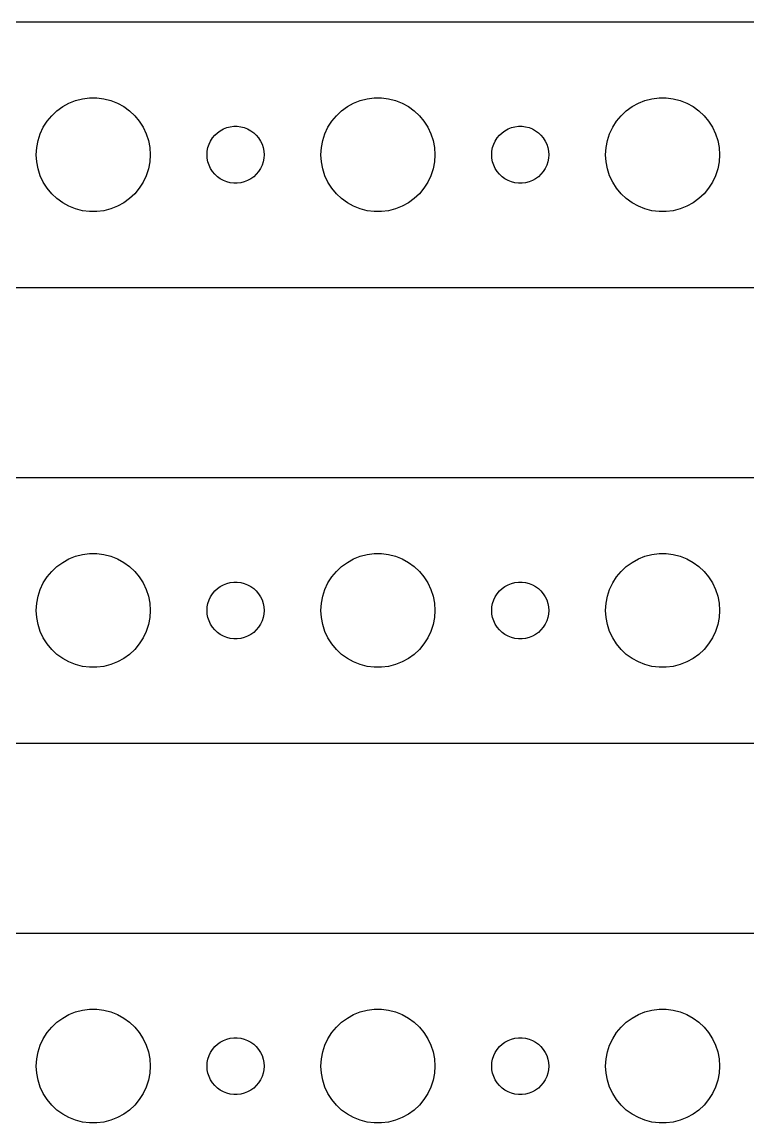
# Model space of a CAD drawing. Header units: metres. Extents: x -150 to 150, y 113 to 223.
# Drawn here: x 33.8 to 72, y 165 to 223 of the extents above; entities that cross this region are included whole.
import ezdxf

# ---------------------------------------------------------------- set-up
doc = ezdxf.new("R2010")
doc.units = ezdxf.units.M

msp = doc.modelspace()

# ---------------------------------------------------------------- linework, layer by layer
for p, q in [((144.814, 222.99), (-144.814, 222.99)), ((35.8925, 218.533), (36.2227, 218.714)), ((36.2227, 218.714), (36.5729, 218.853)), ((36.5729, 218.853), (36.9379, 218.947)), ((36.9379, 218.947), (37.3116, 218.994)), ((37.3116, 218.994), (37.6884, 218.994)), ((37.6884, 218.994), (38.0621, 218.947)), ((38.0621, 218.947), (38.427, 218.853)), ((38.427, 218.853), (38.7773, 218.714)), ((38.7773, 218.714), (39.1075, 218.533)), ((50.8925, 218.533), (51.2227, 218.714)), ((51.2227, 218.714), (51.5729, 218.853)), ((51.5729, 218.853), (51.9379, 218.947)), ((51.9379, 218.947), (52.3116, 218.994)), ((52.3116, 218.994), (52.6884, 218.994)), ((52.6884, 218.994), (53.0621, 218.947)), ((53.0621, 218.947), (53.427, 218.853)), ((53.427, 218.853), (53.7773, 218.714)), ((53.7773, 218.714), (54.1075, 218.533)), ((65.8925, 218.533), (66.2227, 218.714)), ((66.2227, 218.714), (66.573, 218.853)), ((66.573, 218.853), (66.9379, 218.947)), ((66.9379, 218.947), (67.3116, 218.994)), ((67.3116, 218.994), (67.6884, 218.994)), ((67.6884, 218.994), (68.0621, 218.947)), ((68.0621, 218.947), (68.427, 218.853)), ((68.427, 218.853), (68.7773, 218.714)), ((68.7773, 218.714), (69.1075, 218.533)), ((35.0729, 217.763), (35.3131, 218.054)), ((35.3131, 218.054), (35.5877, 218.312)), ((35.5877, 218.312), (35.8925, 218.533)), ((39.1075, 218.533), (39.4123, 218.312)), ((39.4123, 218.312), (39.6869, 218.054)), ((39.6869, 218.054), (39.927, 217.763)), ((50.0729, 217.763), (50.3131, 218.054)), ((50.3131, 218.054), (50.5877, 218.312)), ((50.5877, 218.312), (50.8925, 218.533)), ((54.1075, 218.533), (54.4123, 218.312)), ((54.4123, 218.312), (54.6869, 218.054)), ((54.6869, 218.054), (54.927, 217.763)), ((65.073, 217.763), (65.3131, 218.054)), ((65.3131, 218.054), (65.5877, 218.312)), ((65.5877, 218.312), (65.8925, 218.533)), ((69.1075, 218.533), (69.4123, 218.312)), ((69.4123, 218.312), (69.6869, 218.054)), ((69.6869, 218.054), (69.927, 217.763)), ((34.7107, 217.104), (34.8711, 217.445)), ((34.8711, 217.445), (35.0729, 217.763)), ((39.927, 217.763), (40.1289, 217.445)), ((40.1289, 217.445), (40.2893, 217.104)), ((44.5365, 217.427), (44.7189, 217.473)), ((44.7189, 217.473), (44.9058, 217.497)), ((44.9058, 217.497), (45.0942, 217.497)), ((45.0942, 217.497), (45.2811, 217.473)), ((45.2811, 217.473), (45.4635, 217.427)), ((49.7107, 217.104), (49.8711, 217.445)), ((49.8711, 217.445), (50.0729, 217.763)), ((54.927, 217.763), (55.1289, 217.445)), ((55.1289, 217.445), (55.2893, 217.104)), ((59.5365, 217.427), (59.7189, 217.473)), ((59.7189, 217.473), (59.9058, 217.497)), ((59.9058, 217.497), (60.0942, 217.497)), ((60.0942, 217.497), (60.2811, 217.473)), ((60.2811, 217.473), (60.4635, 217.427)), ((64.7107, 217.104), (64.8711, 217.445)), ((64.8711, 217.445), (65.073, 217.763)), ((69.927, 217.763), (70.1289, 217.445)), ((70.1289, 217.445), (70.2893, 217.104)), ((34.5942, 216.746), (34.7107, 217.104)), ((40.2893, 217.104), (40.4057, 216.746)), ((43.6855, 216.723), (43.7865, 216.882)), ((43.7865, 216.882), (43.9065, 217.027)), ((43.9065, 217.027), (44.0439, 217.156)), ((44.0439, 217.156), (44.1963, 217.266)), ((44.1963, 217.266), (44.3613, 217.357)), ((44.3613, 217.357), (44.5365, 217.427)), ((45.4635, 217.427), (45.6387, 217.357)), ((45.6387, 217.357), (45.8037, 217.266)), ((45.8037, 217.266), (45.9561, 217.156)), ((45.9561, 217.156), (46.0934, 217.027)), ((46.0934, 217.027), (46.2135, 216.882)), ((46.2135, 216.882), (46.3145, 216.723)), ((49.5942, 216.746), (49.7107, 217.104)), ((55.2893, 217.104), (55.4057, 216.746)), ((58.6855, 216.723), (58.7865, 216.882)), ((58.7865, 216.882), (58.9065, 217.027)), ((58.9065, 217.027), (59.0439, 217.156)), ((59.0439, 217.156), (59.1963, 217.266)), ((59.1963, 217.266), (59.3613, 217.357)), ((59.3613, 217.357), (59.5365, 217.427)), ((60.4635, 217.427), (60.6387, 217.357)), ((60.6387, 217.357), (60.8037, 217.266)), ((60.8037, 217.266), (60.9561, 217.156)), ((60.9561, 217.156), (61.0934, 217.027)), ((61.0934, 217.027), (61.2135, 216.882)), ((61.2135, 216.882), (61.3145, 216.723)), ((64.5943, 216.746), (64.7107, 217.104)), ((70.2893, 217.104), (70.4057, 216.746)), ((34.5, 216), (34.5237, 216.376)), ((34.5237, 216.376), (34.5942, 216.746)), ((40.4057, 216.746), (40.4763, 216.376)), ((40.4763, 216.376), (40.5, 216)), ((43.5118, 216.188), (43.5471, 216.373)), ((43.5471, 216.373), (43.6053, 216.552)), ((43.6053, 216.552), (43.6855, 216.723)), ((46.3145, 216.723), (46.3947, 216.552)), ((46.3947, 216.552), (46.4529, 216.373)), ((46.4529, 216.373), (46.4882, 216.188)), ((49.5, 216), (49.5237, 216.376)), ((49.5237, 216.376), (49.5942, 216.746)), ((55.4057, 216.746), (55.4763, 216.376)), ((55.4763, 216.376), (55.5, 216)), ((58.5118, 216.188), (58.5471, 216.373)), ((58.5471, 216.373), (58.6053, 216.552)), ((58.6053, 216.552), (58.6855, 216.723)), ((61.3145, 216.723), (61.3947, 216.552)), ((61.3947, 216.552), (61.4529, 216.373)), ((61.4529, 216.373), (61.4882, 216.188)), ((64.5, 216), (64.5237, 216.376)), ((64.5237, 216.376), (64.5943, 216.746)), ((70.4057, 216.746), (70.4763, 216.376)), ((70.4763, 216.376), (70.5, 216)), ((34.5237, 215.624), (34.5, 216)), ((40.5, 216), (40.4763, 215.624)), ((43.5, 216), (43.5118, 216.188)), ((43.5118, 215.812), (43.5, 216)), ((43.5471, 215.627), (43.5118, 215.812)), ((46.4882, 215.812), (46.4529, 215.627)), ((46.4882, 216.188), (46.5, 216)), ((46.5, 216), (46.4882, 215.812)), ((49.5237, 215.624), (49.5, 216)), ((55.5, 216), (55.4763, 215.624)), ((58.5, 216), (58.5118, 216.188)), ((58.5118, 215.812), (58.5, 216)), ((58.5471, 215.627), (58.5118, 215.812)), ((61.4882, 215.812), (61.4529, 215.627)), ((61.4882, 216.188), (61.5, 216)), ((61.5, 216), (61.4882, 215.812)), ((64.5237, 215.624), (64.5, 216)), ((70.5, 216), (70.4763, 215.624)), ((34.5942, 215.254), (34.5237, 215.624)), ((34.7107, 214.896), (34.5942, 215.254)), ((40.4057, 215.254), (40.2893, 214.896)), ((40.4763, 215.624), (40.4057, 215.254)), ((43.6053, 215.448), (43.5471, 215.627)), ((43.6855, 215.277), (43.6053, 215.448)), ((43.7865, 215.118), (43.6855, 215.277)), ((46.3145, 215.277), (46.2135, 215.118)), ((46.3947, 215.448), (46.3145, 215.277)), ((46.4529, 215.627), (46.3947, 215.448)), ((49.5942, 215.254), (49.5237, 215.624)), ((49.7107, 214.896), (49.5942, 215.254)), ((55.4057, 215.254), (55.2893, 214.896)), ((55.4763, 215.624), (55.4057, 215.254)), ((58.6053, 215.448), (58.5471, 215.627)), ((58.6855, 215.277), (58.6053, 215.448)), ((58.7865, 215.118), (58.6855, 215.277)), ((61.3145, 215.277), (61.2135, 215.118)), ((61.3947, 215.448), (61.3145, 215.277)), ((61.4529, 215.627), (61.3947, 215.448)), ((64.5943, 215.254), (64.5237, 215.624)), ((64.7107, 214.896), (64.5943, 215.254)), ((70.4057, 215.254), (70.2893, 214.896)), ((70.4763, 215.624), (70.4057, 215.254)), ((34.8711, 214.555), (34.7107, 214.896)), ((35.0729, 214.237), (34.8711, 214.555)), ((40.1289, 214.555), (39.927, 214.237)), ((40.2893, 214.896), (40.1289, 214.555)), ((43.9065, 214.973), (43.7865, 215.118)), ((44.0439, 214.844), (43.9065, 214.973)), ((44.1963, 214.734), (44.0439, 214.844)), ((44.3613, 214.643), (44.1963, 214.734)), ((44.5365, 214.573), (44.3613, 214.643)), ((44.7189, 214.527), (44.5365, 214.573)), ((45.4635, 214.573), (45.2811, 214.527)), ((45.6387, 214.643), (45.4635, 214.573)), ((45.8037, 214.734), (45.6387, 214.643)), ((45.9561, 214.844), (45.8037, 214.734)), ((46.0934, 214.973), (45.9561, 214.844)), ((46.2135, 215.118), (46.0934, 214.973)), ((49.8711, 214.555), (49.7107, 214.896)), ((50.0729, 214.237), (49.8711, 214.555)), ((55.1289, 214.555), (54.927, 214.237)), ((55.2893, 214.896), (55.1289, 214.555)), ((58.9065, 214.973), (58.7865, 215.118)), ((59.0439, 214.844), (58.9065, 214.973)), ((59.1963, 214.734), (59.0439, 214.844)), ((59.3613, 214.643), (59.1963, 214.734)), ((59.5365, 214.573), (59.3613, 214.643)), ((59.7189, 214.527), (59.5365, 214.573)), ((60.4635, 214.573), (60.2811, 214.527)), ((60.6387, 214.643), (60.4635, 214.573)), ((60.8037, 214.734), (60.6387, 214.643)), ((60.9561, 214.844), (60.8037, 214.734)), ((61.0934, 214.973), (60.9561, 214.844)), ((61.2135, 215.118), (61.0934, 214.973)), ((64.8711, 214.555), (64.7107, 214.896)), ((65.073, 214.237), (64.8711, 214.555)), ((70.1289, 214.555), (69.927, 214.237)), ((70.2893, 214.896), (70.1289, 214.555)), ((35.3131, 213.946), (35.0729, 214.237)), ((39.927, 214.237), (39.6869, 213.946)), ((44.9058, 214.503), (44.7189, 214.527)), ((45.0942, 214.503), (44.9058, 214.503)), ((45.2811, 214.527), (45.0942, 214.503)), ((50.3131, 213.946), (50.0729, 214.237)), ((54.927, 214.237), (54.6869, 213.946)), ((59.9058, 214.503), (59.7189, 214.527)), ((60.0942, 214.503), (59.9058, 214.503)), ((60.2811, 214.527), (60.0942, 214.503)), ((65.3131, 213.946), (65.073, 214.237)), ((69.927, 214.237), (69.6869, 213.946)), ((35.5877, 213.688), (35.3131, 213.946)), ((35.8925, 213.467), (35.5877, 213.688)), ((36.2227, 213.286), (35.8925, 213.467)), ((39.1075, 213.467), (38.7773, 213.286)), ((39.4123, 213.688), (39.1075, 213.467)), ((39.6869, 213.946), (39.4123, 213.688)), ((50.5877, 213.688), (50.3131, 213.946)), ((50.8925, 213.467), (50.5877, 213.688)), ((51.2227, 213.286), (50.8925, 213.467)), ((54.1075, 213.467), (53.7773, 213.286)), ((54.4123, 213.688), (54.1075, 213.467)), ((54.6869, 213.946), (54.4123, 213.688)), ((65.5877, 213.688), (65.3131, 213.946)), ((65.8925, 213.467), (65.5877, 213.688)), ((66.2227, 213.286), (65.8925, 213.467)), ((69.1075, 213.467), (68.7773, 213.286)), ((69.4123, 213.688), (69.1075, 213.467)), ((69.6869, 213.946), (69.4123, 213.688)), ((36.5729, 213.147), (36.2227, 213.286)), ((36.9379, 213.053), (36.5729, 213.147)), ((37.3116, 213.006), (36.9379, 213.053)), ((37.6884, 213.006), (37.3116, 213.006)), ((38.0621, 213.053), (37.6884, 213.006)), ((38.427, 213.147), (38.0621, 213.053)), ((38.7773, 213.286), (38.427, 213.147)), ((51.5729, 213.147), (51.2227, 213.286)), ((51.9379, 213.053), (51.5729, 213.147)), ((52.3116, 213.006), (51.9379, 213.053)), ((52.6884, 213.006), (52.3116, 213.006)), ((53.0621, 213.053), (52.6884, 213.006)), ((53.427, 213.147), (53.0621, 213.053)), ((53.7773, 213.286), (53.427, 213.147)), ((66.573, 213.147), (66.2227, 213.286)), ((66.9379, 213.053), (66.573, 213.147)), ((67.3116, 213.006), (66.9379, 213.053)), ((67.6884, 213.006), (67.3116, 213.006)), ((68.0621, 213.053), (67.6884, 213.006)), ((68.427, 213.147), (68.0621, 213.053)), ((68.7773, 213.286), (68.427, 213.147)), ((-144.814, 209.01), (144.814, 209.01)), ((144.814, 198.99), (-144.814, 198.99)), ((36.2227, 194.714), (36.5729, 194.853)), ((36.5729, 194.853), (36.9379, 194.947)), ((36.9379, 194.947), (37.3116, 194.994)), ((37.3116, 194.994), (37.6884, 194.994)), ((37.6884, 194.994), (38.0621, 194.947)), ((38.0621, 194.947), (38.427, 194.853)), ((38.427, 194.853), (38.7773, 194.714)), ((51.2227, 194.714), (51.5729, 194.853)), ((51.5729, 194.853), (51.9379, 194.947)), ((51.9379, 194.947), (52.3116, 194.994)), ((52.3116, 194.994), (52.6884, 194.994)), ((52.6884, 194.994), (53.0621, 194.947)), ((53.0621, 194.947), (53.427, 194.853)), ((53.427, 194.853), (53.7773, 194.714)), ((66.2227, 194.714), (66.573, 194.853)), ((66.573, 194.853), (66.9379, 194.947)), ((66.9379, 194.947), (67.3116, 194.994)), ((67.3116, 194.994), (67.6884, 194.994)), ((67.6884, 194.994), (68.0621, 194.947)), ((68.0621, 194.947), (68.427, 194.853)), ((68.427, 194.853), (68.7773, 194.714)), ((35.3131, 194.054), (35.5877, 194.312)), ((35.5877, 194.312), (35.8925, 194.533)), ((35.8925, 194.533), (36.2227, 194.714)), ((38.7773, 194.714), (39.1075, 194.533)), ((39.1075, 194.533), (39.4123, 194.312)), ((39.4123, 194.312), (39.6869, 194.054)), ((50.3131, 194.054), (50.5877, 194.312)), ((50.5877, 194.312), (50.8925, 194.533)), ((50.8925, 194.533), (51.2227, 194.714)), ((53.7773, 194.714), (54.1075, 194.533)), ((54.1075, 194.533), (54.4123, 194.312)), ((54.4123, 194.312), (54.6869, 194.054)), ((65.3131, 194.054), (65.5877, 194.312)), ((65.5877, 194.312), (65.8925, 194.533)), ((65.8925, 194.533), (66.2227, 194.714)), ((68.7773, 194.714), (69.1075, 194.533)), ((69.1075, 194.533), (69.4123, 194.312)), ((69.4123, 194.312), (69.6869, 194.054)), ((34.8711, 193.445), (35.0729, 193.763)), ((35.0729, 193.763), (35.3131, 194.054)), ((39.6869, 194.054), (39.927, 193.763)), ((39.927, 193.763), (40.1289, 193.445)), ((49.8711, 193.445), (50.0729, 193.763)), ((50.0729, 193.763), (50.3131, 194.054)), ((54.6869, 194.054), (54.927, 193.763)), ((54.927, 193.763), (55.1289, 193.445)), ((64.8711, 193.445), (65.073, 193.763)), ((65.073, 193.763), (65.3131, 194.054)), ((69.6869, 194.054), (69.927, 193.763)), ((69.927, 193.763), (70.1289, 193.445)), ((34.5942, 192.746), (34.7107, 193.104)), ((34.7107, 193.104), (34.8711, 193.445)), ((40.1289, 193.445), (40.2893, 193.104)), ((40.2893, 193.104), (40.4057, 192.746)), ((43.9065, 193.027), (44.0439, 193.156)), ((44.0439, 193.156), (44.1963, 193.266)), ((44.1963, 193.266), (44.3613, 193.357)), ((44.3613, 193.357), (44.5365, 193.427)), ((44.5365, 193.427), (44.7189, 193.473)), ((44.7189, 193.473), (44.9058, 193.497)), ((44.9058, 193.497), (45.0942, 193.497)), ((45.0942, 193.497), (45.2811, 193.473)), ((45.2811, 193.473), (45.4635, 193.427)), ((45.4635, 193.427), (45.6387, 193.357)), ((45.6387, 193.357), (45.8037, 193.266)), ((45.8037, 193.266), (45.9561, 193.156)), ((45.9561, 193.156), (46.0934, 193.027)), ((49.5942, 192.746), (49.7107, 193.104)), ((49.7107, 193.104), (49.8711, 193.445)), ((55.1289, 193.445), (55.2893, 193.104)), ((55.2893, 193.104), (55.4057, 192.746)), ((58.9065, 193.027), (59.0439, 193.156)), ((59.0439, 193.156), (59.1963, 193.266)), ((59.1963, 193.266), (59.3613, 193.357)), ((59.3613, 193.357), (59.5365, 193.427)), ((59.5365, 193.427), (59.7189, 193.473)), ((59.7189, 193.473), (59.9058, 193.497)), ((59.9058, 193.497), (60.0942, 193.497)), ((60.0942, 193.497), (60.2811, 193.473)), ((60.2811, 193.473), (60.4635, 193.427)), ((60.4635, 193.427), (60.6387, 193.357)), ((60.6387, 193.357), (60.8037, 193.266)), ((60.8037, 193.266), (60.9561, 193.156)), ((60.9561, 193.156), (61.0934, 193.027)), ((64.5943, 192.746), (64.7107, 193.104)), ((64.7107, 193.104), (64.8711, 193.445)), ((70.1289, 193.445), (70.2893, 193.104)), ((70.2893, 193.104), (70.4057, 192.746)), ((34.5237, 192.376), (34.5942, 192.746)), ((40.4057, 192.746), (40.4763, 192.376)), ((43.5471, 192.373), (43.6053, 192.552)), ((43.6053, 192.552), (43.6855, 192.723)), ((43.6855, 192.723), (43.7865, 192.882)), ((43.7865, 192.882), (43.9065, 193.027)), ((46.0934, 193.027), (46.2135, 192.882)), ((46.2135, 192.882), (46.3145, 192.723)), ((46.3145, 192.723), (46.3947, 192.552)), ((46.3947, 192.552), (46.4529, 192.373)), ((49.5237, 192.376), (49.5942, 192.746)), ((55.4057, 192.746), (55.4763, 192.376)), ((58.5471, 192.373), (58.6053, 192.552)), ((58.6053, 192.552), (58.6855, 192.723)), ((58.6855, 192.723), (58.7865, 192.882)), ((58.7865, 192.882), (58.9065, 193.027)), ((61.0934, 193.027), (61.2135, 192.882)), ((61.2135, 192.882), (61.3145, 192.723)), ((61.3145, 192.723), (61.3947, 192.552)), ((61.3947, 192.552), (61.4529, 192.373)), ((64.5237, 192.376), (64.5943, 192.746)), ((70.4057, 192.746), (70.4763, 192.376)), ((34.5, 192), (34.5237, 192.376)), ((34.5237, 191.624), (34.5, 192)), ((40.4763, 192.376), (40.5, 192)), ((40.5, 192), (40.4763, 191.624)), ((43.5, 192), (43.5118, 192.188)), ((43.5118, 191.812), (43.5, 192)), ((43.5118, 192.188), (43.5471, 192.373)), ((46.4529, 192.373), (46.4882, 192.188)), ((46.4882, 192.188), (46.5, 192)), ((46.5, 192), (46.4882, 191.812)), ((49.5, 192), (49.5237, 192.376)), ((49.5237, 191.624), (49.5, 192)), ((55.4763, 192.376), (55.5, 192)), ((55.5, 192), (55.4763, 191.624)), ((58.5, 192), (58.5118, 192.188)), ((58.5118, 191.812), (58.5, 192)), ((58.5118, 192.188), (58.5471, 192.373)), ((61.4529, 192.373), (61.4882, 192.188)), ((61.4882, 192.188), (61.5, 192)), ((61.5, 192), (61.4882, 191.812)), ((64.5, 192), (64.5237, 192.376)), ((64.5237, 191.624), (64.5, 192)), ((70.4763, 192.376), (70.5, 192)), ((70.5, 192), (70.4763, 191.624)), ((34.5942, 191.254), (34.5237, 191.624)), ((40.4763, 191.624), (40.4057, 191.254)), ((43.5471, 191.627), (43.5118, 191.812)), ((43.6053, 191.448), (43.5471, 191.627)), ((43.6855, 191.277), (43.6053, 191.448)), ((46.3947, 191.448), (46.3145, 191.277)), ((46.4529, 191.627), (46.3947, 191.448)), ((46.4882, 191.812), (46.4529, 191.627)), ((49.5942, 191.254), (49.5237, 191.624)), ((55.4763, 191.624), (55.4057, 191.254)), ((58.5471, 191.627), (58.5118, 191.812)), ((58.6053, 191.448), (58.5471, 191.627)), ((58.6855, 191.277), (58.6053, 191.448)), ((61.3947, 191.448), (61.3145, 191.277)), ((61.4529, 191.627), (61.3947, 191.448)), ((61.4882, 191.812), (61.4529, 191.627)), ((64.5943, 191.254), (64.5237, 191.624)), ((70.4763, 191.624), (70.4057, 191.254)), ((34.7107, 190.896), (34.5942, 191.254)), ((34.8711, 190.555), (34.7107, 190.896)), ((40.2893, 190.896), (40.1289, 190.555)), ((40.4057, 191.254), (40.2893, 190.896)), ((43.7865, 191.118), (43.6855, 191.277)), ((43.9065, 190.973), (43.7865, 191.118)), ((44.0439, 190.844), (43.9065, 190.973)), ((44.1963, 190.734), (44.0439, 190.844)), ((45.9561, 190.844), (45.8037, 190.734)), ((46.0934, 190.973), (45.9561, 190.844)), ((46.2135, 191.118), (46.0934, 190.973)), ((46.3145, 191.277), (46.2135, 191.118)), ((49.7107, 190.896), (49.5942, 191.254)), ((49.8711, 190.555), (49.7107, 190.896)), ((55.2893, 190.896), (55.1289, 190.555)), ((55.4057, 191.254), (55.2893, 190.896)), ((58.7865, 191.118), (58.6855, 191.277)), ((58.9065, 190.973), (58.7865, 191.118)), ((59.0439, 190.844), (58.9065, 190.973)), ((59.1963, 190.734), (59.0439, 190.844)), ((60.9561, 190.844), (60.8037, 190.734)), ((61.0934, 190.973), (60.9561, 190.844)), ((61.2135, 191.118), (61.0934, 190.973)), ((61.3145, 191.277), (61.2135, 191.118)), ((64.7107, 190.896), (64.5943, 191.254)), ((64.8711, 190.555), (64.7107, 190.896)), ((70.2893, 190.896), (70.1289, 190.555)), ((70.4057, 191.254), (70.2893, 190.896)), ((35.0729, 190.237), (34.8711, 190.555)), ((35.3131, 189.946), (35.0729, 190.237)), ((39.927, 190.237), (39.6869, 189.946)), ((40.1289, 190.555), (39.927, 190.237)), ((44.3613, 190.643), (44.1963, 190.734)), ((44.5365, 190.573), (44.3613, 190.643)), ((44.7189, 190.527), (44.5365, 190.573)), ((44.9058, 190.503), (44.7189, 190.527)), ((45.0942, 190.503), (44.9058, 190.503)), ((45.2811, 190.527), (45.0942, 190.503)), ((45.4635, 190.573), (45.2811, 190.527)), ((45.6387, 190.643), (45.4635, 190.573)), ((45.8037, 190.734), (45.6387, 190.643)), ((50.0729, 190.237), (49.8711, 190.555)), ((50.3131, 189.946), (50.0729, 190.237)), ((54.927, 190.237), (54.6869, 189.946)), ((55.1289, 190.555), (54.927, 190.237)), ((59.3613, 190.643), (59.1963, 190.734)), ((59.5365, 190.573), (59.3613, 190.643)), ((59.7189, 190.527), (59.5365, 190.573)), ((59.9058, 190.503), (59.7189, 190.527)), ((60.0942, 190.503), (59.9058, 190.503)), ((60.2811, 190.527), (60.0942, 190.503)), ((60.4635, 190.573), (60.2811, 190.527)), ((60.6387, 190.643), (60.4635, 190.573)), ((60.8037, 190.734), (60.6387, 190.643)), ((65.073, 190.237), (64.8711, 190.555)), ((65.3131, 189.946), (65.073, 190.237)), ((69.927, 190.237), (69.6869, 189.946)), ((70.1289, 190.555), (69.927, 190.237)), ((35.5877, 189.688), (35.3131, 189.946)), ((35.8925, 189.467), (35.5877, 189.688)), ((39.4123, 189.688), (39.1075, 189.467)), ((39.6869, 189.946), (39.4123, 189.688)), ((50.5877, 189.688), (50.3131, 189.946)), ((50.8925, 189.467), (50.5877, 189.688)), ((54.4123, 189.688), (54.1075, 189.467)), ((54.6869, 189.946), (54.4123, 189.688)), ((65.5877, 189.688), (65.3131, 189.946)), ((65.8925, 189.467), (65.5877, 189.688)), ((69.4123, 189.688), (69.1075, 189.467)), ((69.6869, 189.946), (69.4123, 189.688)), ((36.2227, 189.286), (35.8925, 189.467)), ((36.5729, 189.147), (36.2227, 189.286)), ((36.9379, 189.053), (36.5729, 189.147)), ((37.3116, 189.006), (36.9379, 189.053)), ((38.0621, 189.053), (37.6884, 189.006)), ((38.427, 189.147), (38.0621, 189.053)), ((38.7773, 189.286), (38.427, 189.147)), ((39.1075, 189.467), (38.7773, 189.286)), ((51.2227, 189.286), (50.8925, 189.467)), ((51.5729, 189.147), (51.2227, 189.286)), ((51.9379, 189.053), (51.5729, 189.147)), ((52.3116, 189.006), (51.9379, 189.053)), ((53.0621, 189.053), (52.6884, 189.006)), ((53.427, 189.147), (53.0621, 189.053)), ((53.7773, 189.286), (53.427, 189.147)), ((54.1075, 189.467), (53.7773, 189.286)), ((66.2227, 189.286), (65.8925, 189.467)), ((66.573, 189.147), (66.2227, 189.286)), ((66.9379, 189.053), (66.573, 189.147)), ((67.3116, 189.006), (66.9379, 189.053)), ((68.0621, 189.053), (67.6884, 189.006)), ((68.427, 189.147), (68.0621, 189.053)), ((68.7773, 189.286), (68.427, 189.147)), ((69.1075, 189.467), (68.7773, 189.286)), ((37.6884, 189.006), (37.3116, 189.006)), ((52.6884, 189.006), (52.3116, 189.006)), ((67.6884, 189.006), (67.3116, 189.006)), ((-144.814, 185.01), (144.814, 185.01)), ((144.814, 174.99), (-144.814, 174.99)), ((35.5877, 170.312), (35.8925, 170.533)), ((35.8925, 170.533), (36.2227, 170.714)), ((36.2227, 170.714), (36.5729, 170.853)), ((36.5729, 170.853), (36.9379, 170.947)), ((36.9379, 170.947), (37.3116, 170.994)), ((37.3116, 170.994), (37.6884, 170.994)), ((37.6884, 170.994), (38.0621, 170.947)), ((38.0621, 170.947), (38.427, 170.853)), ((38.427, 170.853), (38.7773, 170.714)), ((38.7773, 170.714), (39.1075, 170.533)), ((39.1075, 170.533), (39.4123, 170.312)), ((50.5877, 170.312), (50.8925, 170.533)), ((50.8925, 170.533), (51.2227, 170.714)), ((51.2227, 170.714), (51.5729, 170.853)), ((51.5729, 170.853), (51.9379, 170.947)), ((51.9379, 170.947), (52.3116, 170.994)), ((52.3116, 170.994), (52.6884, 170.994)), ((52.6884, 170.994), (53.0621, 170.947)), ((53.0621, 170.947), (53.427, 170.853)), ((53.427, 170.853), (53.7773, 170.714)), ((53.7773, 170.714), (54.1075, 170.533)), ((54.1075, 170.533), (54.4123, 170.312)), ((65.5877, 170.312), (65.8925, 170.533)), ((65.8925, 170.533), (66.2227, 170.714)), ((66.2227, 170.714), (66.573, 170.853)), ((66.573, 170.853), (66.9379, 170.947)), ((66.9379, 170.947), (67.3116, 170.994)), ((67.3116, 170.994), (67.6884, 170.994)), ((67.6884, 170.994), (68.0621, 170.947)), ((68.0621, 170.947), (68.427, 170.853)), ((68.427, 170.853), (68.7773, 170.714)), ((68.7773, 170.714), (69.1075, 170.533)), ((69.1075, 170.533), (69.4123, 170.312)), ((35.0729, 169.763), (35.3131, 170.054)), ((35.3131, 170.054), (35.5877, 170.312)), ((39.4123, 170.312), (39.6869, 170.054)), ((39.6869, 170.054), (39.927, 169.763)), ((50.0729, 169.763), (50.3131, 170.054)), ((50.3131, 170.054), (50.5877, 170.312)), ((54.4123, 170.312), (54.6869, 170.054)), ((54.6869, 170.054), (54.927, 169.763)), ((65.073, 169.763), (65.3131, 170.054)), ((65.3131, 170.054), (65.5877, 170.312)), ((69.4123, 170.312), (69.6869, 170.054)), ((69.6869, 170.054), (69.927, 169.763)), ((34.7107, 169.104), (34.8711, 169.445)), ((34.8711, 169.445), (35.0729, 169.763)), ((39.927, 169.763), (40.1289, 169.445)), ((40.1289, 169.445), (40.2893, 169.104)), ((44.1963, 169.266), (44.3613, 169.357)), ((44.3613, 169.357), (44.5365, 169.427)), ((44.5365, 169.427), (44.7189, 169.473)), ((44.7189, 169.473), (44.9058, 169.497)), ((44.9058, 169.497), (45.0942, 169.497)), ((45.0942, 169.497), (45.2811, 169.473)), ((45.2811, 169.473), (45.4635, 169.427)), ((45.4635, 169.427), (45.6387, 169.357)), ((45.6387, 169.357), (45.8037, 169.266)), ((49.7107, 169.104), (49.8711, 169.445)), ((49.8711, 169.445), (50.0729, 169.763)), ((54.927, 169.763), (55.1289, 169.445)), ((55.1289, 169.445), (55.2893, 169.104)), ((59.1963, 169.266), (59.3613, 169.357)), ((59.3613, 169.357), (59.5365, 169.427)), ((59.5365, 169.427), (59.7189, 169.473)), ((59.7189, 169.473), (59.9058, 169.497)), ((59.9058, 169.497), (60.0942, 169.497)), ((60.0942, 169.497), (60.2811, 169.473)), ((60.2811, 169.473), (60.4635, 169.427)), ((60.4635, 169.427), (60.6387, 169.357)), ((60.6387, 169.357), (60.8037, 169.266)), ((64.7107, 169.104), (64.8711, 169.445)), ((64.8711, 169.445), (65.073, 169.763)), ((69.927, 169.763), (70.1289, 169.445)), ((70.1289, 169.445), (70.2893, 169.104)), ((34.5237, 168.376), (34.5942, 168.746)), ((34.5942, 168.746), (34.7107, 169.104)), ((40.2893, 169.104), (40.4057, 168.746)), ((40.4057, 168.746), (40.4763, 168.376)), ((43.6855, 168.723), (43.7865, 168.882)), ((43.7865, 168.882), (43.9065, 169.027)), ((43.9065, 169.027), (44.0439, 169.156)), ((44.0439, 169.156), (44.1963, 169.266)), ((45.8037, 169.266), (45.9561, 169.156)), ((45.9561, 169.156), (46.0934, 169.027)), ((46.0934, 169.027), (46.2135, 168.882)), ((46.2135, 168.882), (46.3145, 168.723)), ((49.5237, 168.376), (49.5942, 168.746)), ((49.5942, 168.746), (49.7107, 169.104)), ((55.2893, 169.104), (55.4057, 168.746)), ((55.4057, 168.746), (55.4763, 168.376)), ((58.6855, 168.723), (58.7865, 168.882)), ((58.7865, 168.882), (58.9065, 169.027)), ((58.9065, 169.027), (59.0439, 169.156)), ((59.0439, 169.156), (59.1963, 169.266)), ((60.8037, 169.266), (60.9561, 169.156)), ((60.9561, 169.156), (61.0934, 169.027)), ((61.0934, 169.027), (61.2135, 168.882)), ((61.2135, 168.882), (61.3145, 168.723)), ((64.5237, 168.376), (64.5943, 168.746)), ((64.5943, 168.746), (64.7107, 169.104)), ((70.2893, 169.104), (70.4057, 168.746)), ((70.4057, 168.746), (70.4763, 168.376)), ((34.5, 168), (34.5237, 168.376)), ((40.4763, 168.376), (40.5, 168)), ((43.5, 168), (43.5118, 168.188)), ((43.5118, 168.188), (43.5471, 168.373)), ((43.5471, 168.373), (43.6053, 168.552)), ((43.6053, 168.552), (43.6855, 168.723)), ((46.3145, 168.723), (46.3947, 168.552)), ((46.3947, 168.552), (46.4529, 168.373)), ((46.4529, 168.373), (46.4882, 168.188)), ((46.4882, 168.188), (46.5, 168)), ((49.5, 168), (49.5237, 168.376)), ((55.4763, 168.376), (55.5, 168)), ((58.5, 168), (58.5118, 168.188)), ((58.5118, 168.188), (58.5471, 168.373)), ((58.5471, 168.373), (58.6053, 168.552)), ((58.6053, 168.552), (58.6855, 168.723)), ((61.3145, 168.723), (61.3947, 168.552)), ((61.3947, 168.552), (61.4529, 168.373)), ((61.4529, 168.373), (61.4882, 168.188)), ((61.4882, 168.188), (61.5, 168)), ((64.5, 168), (64.5237, 168.376)), ((70.4763, 168.376), (70.5, 168)), ((34.5237, 167.624), (34.5, 168)), ((34.5942, 167.254), (34.5237, 167.624)), ((40.4763, 167.624), (40.4057, 167.254)), ((40.5, 168), (40.4763, 167.624)), ((43.5118, 167.812), (43.5, 168)), ((43.5471, 167.627), (43.5118, 167.812)), ((43.6053, 167.448), (43.5471, 167.627)), ((46.4529, 167.627), (46.3947, 167.448)), ((46.4882, 167.812), (46.4529, 167.627)), ((46.5, 168), (46.4882, 167.812)), ((49.5237, 167.624), (49.5, 168)), ((49.5942, 167.254), (49.5237, 167.624)), ((55.4763, 167.624), (55.4057, 167.254)), ((55.5, 168), (55.4763, 167.624)), ((58.5118, 167.812), (58.5, 168)), ((58.5471, 167.627), (58.5118, 167.812)), ((58.6053, 167.448), (58.5471, 167.627)), ((61.4529, 167.627), (61.3947, 167.448)), ((61.4882, 167.812), (61.4529, 167.627)), ((61.5, 168), (61.4882, 167.812)), ((64.5237, 167.624), (64.5, 168)), ((64.5943, 167.254), (64.5237, 167.624)), ((70.4763, 167.624), (70.4057, 167.254)), ((70.5, 168), (70.4763, 167.624)), ((34.7107, 166.896), (34.5942, 167.254)), ((40.4057, 167.254), (40.2893, 166.896)), ((43.6855, 167.277), (43.6053, 167.448)), ((43.7865, 167.118), (43.6855, 167.277)), ((43.9065, 166.973), (43.7865, 167.118)), ((46.2135, 167.118), (46.0934, 166.973)), ((46.3145, 167.277), (46.2135, 167.118)), ((46.3947, 167.448), (46.3145, 167.277)), ((49.7107, 166.896), (49.5942, 167.254)), ((55.4057, 167.254), (55.2893, 166.896)), ((58.6855, 167.277), (58.6053, 167.448)), ((58.7865, 167.118), (58.6855, 167.277)), ((58.9065, 166.973), (58.7865, 167.118)), ((61.2135, 167.118), (61.0934, 166.973)), ((61.3145, 167.277), (61.2135, 167.118)), ((61.3947, 167.448), (61.3145, 167.277)), ((64.7107, 166.896), (64.5943, 167.254)), ((70.4057, 167.254), (70.2893, 166.896)), ((34.8711, 166.555), (34.7107, 166.896)), ((35.0729, 166.237), (34.8711, 166.555)), ((40.1289, 166.555), (39.927, 166.237)), ((40.2893, 166.896), (40.1289, 166.555)), ((44.0439, 166.844), (43.9065, 166.973)), ((44.1963, 166.734), (44.0439, 166.844)), ((44.3613, 166.643), (44.1963, 166.734)), ((44.5365, 166.573), (44.3613, 166.643)), ((44.7189, 166.527), (44.5365, 166.573)), ((44.9058, 166.503), (44.7189, 166.527)), ((45.0942, 166.503), (44.9058, 166.503)), ((45.2811, 166.527), (45.0942, 166.503)), ((45.4635, 166.573), (45.2811, 166.527)), ((45.6387, 166.643), (45.4635, 166.573)), ((45.8037, 166.734), (45.6387, 166.643)), ((45.9561, 166.844), (45.8037, 166.734)), ((46.0934, 166.973), (45.9561, 166.844)), ((49.8711, 166.555), (49.7107, 166.896)), ((50.0729, 166.237), (49.8711, 166.555)), ((55.1289, 166.555), (54.927, 166.237)), ((55.2893, 166.896), (55.1289, 166.555)), ((59.0439, 166.844), (58.9065, 166.973)), ((59.1963, 166.734), (59.0439, 166.844)), ((59.3613, 166.643), (59.1963, 166.734)), ((59.5365, 166.573), (59.3613, 166.643)), ((59.7189, 166.527), (59.5365, 166.573)), ((59.9058, 166.503), (59.7189, 166.527)), ((60.0942, 166.503), (59.9058, 166.503)), ((60.2811, 166.527), (60.0942, 166.503)), ((60.4635, 166.573), (60.2811, 166.527)), ((60.6387, 166.643), (60.4635, 166.573)), ((60.8037, 166.734), (60.6387, 166.643)), ((60.9561, 166.844), (60.8037, 166.734)), ((61.0934, 166.973), (60.9561, 166.844)), ((64.8711, 166.555), (64.7107, 166.896)), ((65.073, 166.237), (64.8711, 166.555)), ((70.1289, 166.555), (69.927, 166.237)), ((70.2893, 166.896), (70.1289, 166.555)), ((35.3131, 165.946), (35.0729, 166.237)), ((35.5877, 165.688), (35.3131, 165.946)), ((39.6869, 165.946), (39.4123, 165.688)), ((39.927, 166.237), (39.6869, 165.946)), ((50.3131, 165.946), (50.0729, 166.237)), ((50.5877, 165.688), (50.3131, 165.946)), ((54.6869, 165.946), (54.4123, 165.688)), ((54.927, 166.237), (54.6869, 165.946)), ((65.3131, 165.946), (65.073, 166.237)), ((65.5877, 165.688), (65.3131, 165.946)), ((69.6869, 165.946), (69.4123, 165.688)), ((69.927, 166.237), (69.6869, 165.946)), ((35.8925, 165.467), (35.5877, 165.688)), ((36.2227, 165.286), (35.8925, 165.467)), ((36.5729, 165.147), (36.2227, 165.286)), ((38.7773, 165.286), (38.427, 165.147)), ((39.1075, 165.467), (38.7773, 165.286)), ((39.4123, 165.688), (39.1075, 165.467)), ((50.8925, 165.467), (50.5877, 165.688)), ((51.2227, 165.286), (50.8925, 165.467)), ((51.5729, 165.147), (51.2227, 165.286)), ((53.7773, 165.286), (53.427, 165.147)), ((54.1075, 165.467), (53.7773, 165.286)), ((54.4123, 165.688), (54.1075, 165.467)), ((65.8925, 165.467), (65.5877, 165.688)), ((66.2227, 165.286), (65.8925, 165.467)), ((66.573, 165.147), (66.2227, 165.286)), ((68.7773, 165.286), (68.427, 165.147)), ((69.1075, 165.467), (68.7773, 165.286)), ((69.4123, 165.688), (69.1075, 165.467)), ((36.9379, 165.053), (36.5729, 165.147)), ((37.3116, 165.006), (36.9379, 165.053)), ((37.6884, 165.006), (37.3116, 165.006)), ((38.0621, 165.053), (37.6884, 165.006)), ((38.427, 165.147), (38.0621, 165.053)), ((51.9379, 165.053), (51.5729, 165.147)), ((52.3116, 165.006), (51.9379, 165.053)), ((52.6884, 165.006), (52.3116, 165.006)), ((53.0621, 165.053), (52.6884, 165.006)), ((53.427, 165.147), (53.0621, 165.053)), ((66.9379, 165.053), (66.573, 165.147)), ((67.3116, 165.006), (66.9379, 165.053)), ((67.6884, 165.006), (67.3116, 165.006)), ((68.0621, 165.053), (67.6884, 165.006)), ((68.427, 165.147), (68.0621, 165.053))]:
    msp.add_line(p, q)

doc.saveas('drawing.dxf')
